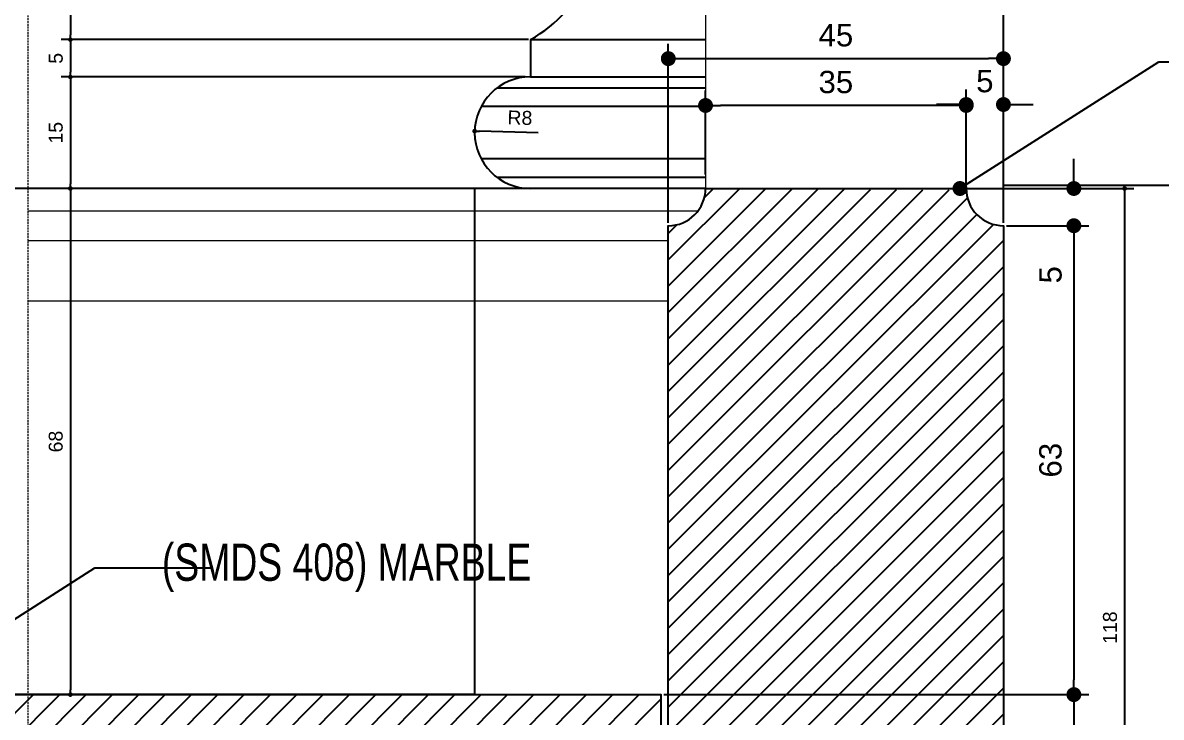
# Model space of a CAD drawing. Header units: inches. Extents: x 274057 to 444617, y 490067 to 635630.
# Drawn here: x 359394.4 to 359547.3, y 492141.7 to 492235 of the extents above; entities that cross this region are included whole.
import ezdxf

# ---------------------------------------------------------------- set-up
doc = ezdxf.new("R2010")
doc.units = ezdxf.units.IN
doc.header["$MEASUREMENT"] = 0
doc.linetypes.add('HIDDEN', pattern=[0.375, 0.25, -0.125])
for name, color, linetype in [('8', 8, 'Continuous'), ('CQ curtains and frames', 252, 'Continuous'), ('CQ PANEL DIMENSION', 1, 'Continuous'), ('CQ Sheet text', 3, 'Continuous'), ('CQ SPOT DETAIL DIMENSION', 9, 'Continuous'), ('CQ SPOT DETAILS', 40, 'Continuous'), ('CQ Wood plan', 23, 'Continuous'), ('DOOR', 44, 'Continuous'), ('menuiserie', 32, 'Continuous'), ('walls', 3, 'Continuous')]:
    doc.layers.add(name, color=color, linetype=linetype)
doc.layers.add('CQ Architectural Window', color=8, linetype='HIDDEN', lineweight=18)
doc.layers.add('Hardware Accs.', color=7, linetype='Continuous', lineweight=0)
doc.styles.add('DIM 50', font='romans.shx', dxfattribs={"width": 0.75, "height": 100})
doc.styles.get("Standard").update_dxf_attribs({"font": 'arial.ttf'})
doc.dimstyles.new('chester 1.25', dxfattribs={"dimscale": 0.0125, "dimtxt": 150, "dimasz": 50, "dimexe": 100, "dimexo": 20, "dimgap": 80, "dimtad": 1, "dimdec": 0, "dimzin": 0, "dimdsep": 46, "dimtxsty": 'Standard', "dimblk": 'DOT', "dimcen": 100, "dimclrd": 1, "dimclre": 1, "dimclrt": 3, "dimadec": 0, "dimazin": 0, "dimtfac": 1, "dimtdec": 0, "dimtofl": 0, "dimtmove": 0, "dimatfit": 3, "dimfxl": 1, "dimtolj": 1, "dimtzin": 0, "dimlwd": -1, "dimarcsym": 0})
doc.dimstyles.new('chester 15', dxfattribs={"dimscale": 0.15, "dimtxt": 150, "dimasz": 100, "dimexe": 100, "dimexo": 0, "dimgap": 80, "dimtad": 1, "dimdec": 0, "dimzin": 0, "dimdsep": 46, "dimtxsty": 'Standard', "dimblk": 'DOT', "dimcen": 100, "dimclrd": 1, "dimclre": 1, "dimclrt": 3, "dimadec": 0, "dimazin": 0, "dimtfac": 1, "dimtdec": 0, "dimtofl": 0, "dimtmove": 0, "dimatfit": 3, "dimfxl": 1, "dimtolj": 1, "dimtzin": 0, "dimlwd": -1, "dimarcsym": 0})
doc.dimstyles.new('chester 2', dxfattribs={"dimscale": 0.02, "dimtxt": 150, "dimasz": 100, "dimexe": 100, "dimexo": 20, "dimgap": 80, "dimtad": 1, "dimdec": 0, "dimzin": 0, "dimdsep": 46, "dimtxsty": 'Standard', "dimblk": 'DOT', "dimcen": 100, "dimclrd": 1, "dimclre": 1, "dimclrt": 3, "dimadec": 0, "dimazin": 0, "dimtfac": 1, "dimtdec": 0, "dimtofl": 0, "dimtmove": 0, "dimatfit": 3, "dimfxl": 1, "dimtolj": 1, "dimtzin": 0, "dimlwd": -1, "dimarcsym": 0})
doc.dimstyles.new('chester 5', dxfattribs={"dimscale": 0.05, "dimtxt": 150, "dimasz": 50, "dimexe": 100, "dimexo": 0, "dimgap": 80, "dimtad": 1, "dimdec": 0, "dimzin": 0, "dimdsep": 46, "dimtxsty": 'Standard', "dimblk": 'DOT', "dimcen": 100, "dimclrd": 1, "dimclre": 1, "dimclrt": 3, "dimadec": 0, "dimazin": 0, "dimtfac": 1, "dimtdec": 0, "dimtofl": 0, "dimtmove": 0, "dimatfit": 3, "dimfxl": 1, "dimtolj": 1, "dimtzin": 0, "dimlwd": -1, "dimarcsym": 0})
doc.dimstyles.get("Standard").update_dxf_attribs({"dimtxt": 0.18, "dimasz": 0.18, "dimexe": 0.18, "dimexo": 0.0625, "dimgap": 0.09, "dimtad": 0, "dimtih": 1, "dimtoh": 1, "dimdec": 4, "dimzin": 0, "dimdsep": 46, "dimtxsty": 'Standard', "dimcen": 0.09, "dimadec": 0, "dimazin": 0, "dimtfac": 1, "dimtdec": 4, "dimtofl": 0, "dimtmove": 0, "dimatfit": 3, "dimfxl": 1, "dimtolj": 1, "dimtzin": 0, "dimarcsym": 0})

# ---------------------------------------------------------------- blocks, each defined once
blk = doc.blocks.new('ff-15 window')
at = {"layer": 'CQ Architectural Window', "elevation": -0.0267545506809401}
blk.add_lwpolyline([(354831.910789344, 513252.5183503591), (359931.910789344, 513252.5183503592), (359931.9107893439, 510602.5183503599), (354831.9107893441, 510602.5183503599)], close=True, dxfattribs=at)
blk = doc.blocks.new('_Dot')
at = {"color": 0, "linetype": 'ByBlock', "lineweight": -2}
blk.add_line((-0.5, 0), (-1, 0), dxfattribs=at)
at = {"color": 0, "linetype": 'ByBlock', "const_width": 0.5}
blk.add_lwpolyline([(-0.25, 0, 1), (0.25, 0, 1)], format="xyb", close=True, dxfattribs=at)
blk = doc.blocks.new('*D1277')
at = {"layer": 'CQ PANEL DIMENSION', "color": 1, "lineweight": -2, "transparency": 16777216}
for p, q in [((359413.1377527295, 495198.0693327125), (358858.8146244853, 495198.0693327125)), ((359395.0996708644, 492094.7391815393), (358858.8146244853, 492094.7391815393))]:
    blk.add_line(p, q, dxfattribs=at)
at = {"layer": 'CQ PANEL DIMENSION', "color": 1, "transparency": 16777216}
blk.add_line((358873.8146244853, 495183.0693327125), (358873.8146244853, 492109.7391815393), dxfattribs=at)
at = {"layer": 'Defpoints', "color": 0, "transparency": 16777216}
for p in [(359413.1377527295, 495198.0693327125, -8.161583353594182e-08), (358873.8146244853, 492094.7391815393), (359395.0996708644, 492094.7391815393, -0.02675467039130908)]:
    blk.add_point(p, dxfattribs=at)
at = {"layer": 'CQ PANEL DIMENSION', "color": 1, "transparency": 16777216, "xscale": 15, "yscale": 15, "zscale": 15}
for p, rotation in [((358873.8146244853, 495198.0693327125), 90), ((358873.8146244853, 492094.7391815393), 270)]:
    blk.add_blockref('_Dot', p, dxfattribs=dict(at, rotation=rotation))
at = {"layer": 'CQ PANEL DIMENSION', "color": 3, "transparency": 16777216, "insert": (358850.319058319, 493646.4042571257), "char_height": 22.5, "attachment_point": 5, "rotation": 90}
blk.add_mtext('\\A1;3103', dxfattribs=at)
blk = doc.blocks.new('*D1001')
at = {"layer": 'CQ PANEL DIMENSION', "color": 1, "lineweight": -2, "transparency": 16777216}
for p, q in [((361731.4341588989, 517262.0339683323), (361536.5633565931, 517262.0339683323)), ((361696.4341588989, 516517.2839683322), (361536.5633565931, 516517.2839683322))]:
    blk.add_line(p, q, dxfattribs=at)
at = {"layer": 'CQ PANEL DIMENSION', "color": 1, "transparency": 16777216}
blk.add_line((361541.5633565931, 517259.5339683323), (361541.5633565931, 516519.7839683322), dxfattribs=at)
at = {"layer": 'Defpoints', "color": 0, "transparency": 16777216}
for p in [(361731.4341588989, 517262.0339683323, 1.970279388849305e-06), (361541.5633565931, 516517.2839683322), (361696.4341588989, 516517.2839683322, -5.564854355100124e-08)]:
    blk.add_point(p, dxfattribs=at)
at = {"layer": 'CQ PANEL DIMENSION', "color": 1, "transparency": 16777216, "xscale": 2.5, "yscale": 2.5, "zscale": 2.5}
for p, rotation in [((361541.5633565931, 517262.0339683323), 90), ((361541.5633565931, 516517.2839683322), 270)]:
    blk.add_blockref('_Dot', p, dxfattribs=dict(at, rotation=rotation))
at = {"layer": 'CQ PANEL DIMENSION', "color": 3, "transparency": 16777216, "insert": (361533.7494070707, 516889.6589683321), "char_height": 7.5, "attachment_point": 5, "rotation": 90}
blk.add_mtext('\\A1;745', dxfattribs=at)
blk = doc.blocks.new('*D1045')
at = {"layer": 'CQ PANEL DIMENSION', "color": 1, "lineweight": -2, "transparency": 16777216}
for p, q in [((361665.4341588991, 516449.2839683323), (361535.9383565928, 516449.2839683323)), ((361570.4341588989, 516399.2839683323), (361535.9383565928, 516399.2839683323))]:
    blk.add_line(p, q, dxfattribs=at)
at = {"layer": 'CQ PANEL DIMENSION', "color": 1, "transparency": 16777216}
blk.add_line((361540.9383565928, 516401.7839683323), (361540.9383565928, 516446.7839683323), dxfattribs=at)
at = {"layer": 'Defpoints', "color": 0, "transparency": 16777216}
for p in [(361540.9383565928, 516449.2839683323), (361665.4341588991, 516449.2839683323), (361570.4341588989, 516399.2839683323)]:
    blk.add_point(p, dxfattribs=at)
at = {"layer": 'CQ PANEL DIMENSION', "color": 1, "transparency": 16777216, "xscale": 2.5, "yscale": 2.5, "zscale": 2.5}
for p, rotation in [((361540.9383565928, 516449.2839683323), 90), ((361540.9383565928, 516399.2839683323), 270)]:
    blk.add_blockref('_Dot', p, dxfattribs=dict(at, rotation=rotation))
at = {"layer": 'CQ PANEL DIMENSION', "color": 3, "transparency": 16777216, "insert": (361533.109059185, 516424.2839683321), "char_height": 7.5, "attachment_point": 5, "rotation": 90}
blk.add_mtext('\\A1;50', dxfattribs=at)
blk = doc.blocks.new('*D1002')
at = {"layer": 'CQ PANEL DIMENSION', "color": 1, "lineweight": -2, "transparency": 16777216}
for p, q in [((361665.4341588991, 516517.2839683322), (361536.5633565932, 516517.2839683322)), ((361665.4341588991, 516449.2839683323), (361536.5633565932, 516449.2839683323))]:
    blk.add_line(p, q, dxfattribs=at)
at = {"layer": 'CQ PANEL DIMENSION', "color": 1, "transparency": 16777216}
blk.add_line((361541.5633565932, 516514.7839683322), (361541.5633565932, 516451.7839683323), dxfattribs=at)
at = {"layer": 'Defpoints', "color": 0, "transparency": 16777216}
for p in [(361665.4341588991, 516517.2839683322), (361541.5633565932, 516449.2839683323), (361665.4341588991, 516449.2839683323)]:
    blk.add_point(p, dxfattribs=at)
at = {"layer": 'CQ PANEL DIMENSION', "color": 1, "transparency": 16777216, "xscale": 2.5, "yscale": 2.5, "zscale": 2.5}
for p, rotation in [((361541.5633565932, 516517.2839683322), 90), ((361541.5633565932, 516449.2839683323), 270)]:
    blk.add_blockref('_Dot', p, dxfattribs=dict(at, rotation=rotation))
at = {"layer": 'CQ PANEL DIMENSION', "color": 3, "transparency": 16777216, "insert": (361533.7340591854, 516483.2839683321), "char_height": 7.5, "attachment_point": 5, "rotation": 90}
blk.add_mtext('\\A1;68', dxfattribs=at)
blk = doc.blocks.new('*D1052')
at = {"layer": 'CQ SPOT DETAIL DIMENSION', "color": 1, "lineweight": -2, "transparency": 16777216}
for p, q in [((361660.8197374126, 517328.2839683322), (361609.8988092999, 517328.2839683322)), ((361672.6841588989, 516537.2839683322), (361609.8988092999, 516537.2839683322))]:
    blk.add_line(p, q, dxfattribs=at)
at = {"layer": 'CQ SPOT DETAIL DIMENSION', "color": 1, "transparency": 16777216}
blk.add_line((361611.1488092999, 517327.6589683322), (361611.1488092999, 516537.9089683322), dxfattribs=at)
at = {"layer": 'Defpoints', "color": 0, "transparency": 16777216}
for p in [(361661.0697374126, 517328.2839683322), (361611.1488092999, 516537.2839683322), (361672.9341588989, 516537.2839683322)]:
    blk.add_point(p, dxfattribs=at)
at = {"layer": 'CQ SPOT DETAIL DIMENSION', "color": 1, "transparency": 16777216, "xscale": 0.625, "yscale": 0.625, "zscale": 0.625}
for p, rotation in [((361611.1488092999, 517328.2839683322), 90), ((361611.1488092999, 516537.2839683322), 270)]:
    blk.add_blockref('_Dot', p, dxfattribs=dict(at, rotation=rotation))
at = {"layer": 'CQ SPOT DETAIL DIMENSION', "color": 3, "transparency": 16777216, "insert": (361609.191484948, 516932.783968332), "char_height": 1.875, "attachment_point": 5, "rotation": 90}
blk.add_mtext('\\A1;791', dxfattribs=at)
blk = doc.blocks.new('*D1053')
at = {"layer": 'CQ SPOT DETAIL DIMENSION', "color": 1, "lineweight": -2, "transparency": 16777216}
for p, q in [((361672.6841588989, 516537.2839683322), (361609.8988092999, 516537.2839683322)), ((361672.2006234915, 516532.268365002), (361609.8988092999, 516532.268365002))]:
    blk.add_line(p, q, dxfattribs=at)
at = {"layer": 'CQ SPOT DETAIL DIMENSION', "color": 1, "transparency": 16777216}
blk.add_line((361611.1488092999, 516536.6589683322), (361611.1488092999, 516532.893365002), dxfattribs=at)
at = {"layer": 'Defpoints', "color": 0, "transparency": 16777216}
for p in [(361672.9341588989, 516537.2839683322), (361611.1488092999, 516532.268365002), (361672.4506234915, 516532.268365002)]:
    blk.add_point(p, dxfattribs=at)
at = {"layer": 'CQ SPOT DETAIL DIMENSION', "color": 1, "transparency": 16777216, "xscale": 0.625, "yscale": 0.625, "zscale": 0.625}
for p, rotation in [((361611.1488092999, 516537.2839683322), 90), ((361611.1488092999, 516532.268365002), 270)]:
    blk.add_blockref('_Dot', p, dxfattribs=dict(at, rotation=rotation))
at = {"layer": 'CQ SPOT DETAIL DIMENSION', "color": 3, "transparency": 16777216, "insert": (361609.1953219193, 516534.7761666669), "char_height": 1.875, "attachment_point": 5, "rotation": 90}
blk.add_mtext('\\A1;5', dxfattribs=at)
blk = doc.blocks.new('*D1054')
at = {"layer": 'CQ SPOT DETAIL DIMENSION', "color": 1, "lineweight": -2, "transparency": 16777216}
for p, q in [((361672.2006234915, 516532.268365002), (361609.8988093001, 516532.268365002)), ((361665.1841588991, 516517.2839683323), (361609.8988093001, 516517.2839683323))]:
    blk.add_line(p, q, dxfattribs=at)
at = {"layer": 'CQ SPOT DETAIL DIMENSION', "color": 1, "transparency": 16777216}
blk.add_line((361611.1488093001, 516531.643365002), (361611.1488093001, 516517.9089683323), dxfattribs=at)
at = {"layer": 'Defpoints', "color": 0, "transparency": 16777216}
for p in [(361672.4506234915, 516532.268365002), (361611.1488093001, 516517.2839683323), (361665.4341588991, 516517.2839683323)]:
    blk.add_point(p, dxfattribs=at)
at = {"layer": 'CQ SPOT DETAIL DIMENSION', "color": 1, "transparency": 16777216, "xscale": 0.625, "yscale": 0.625, "zscale": 0.625}
for p, rotation in [((361611.1488093001, 516532.268365002), 90), ((361611.1488093001, 516517.2839683323), 270)]:
    blk.add_blockref('_Dot', p, dxfattribs=dict(at, rotation=rotation))
at = {"layer": 'CQ SPOT DETAIL DIMENSION', "color": 3, "transparency": 16777216, "insert": (361609.1914849482, 516524.776166667), "char_height": 1.875, "attachment_point": 5, "rotation": 90}
blk.add_mtext('\\A1;15', dxfattribs=at)
blk = doc.blocks.new('*D1003')
at = {"layer": 'CQ SPOT DETAIL DIMENSION', "color": 1, "lineweight": -2, "transparency": 16777216}
for p, q in [((361665.1841588991, 516517.2839683323), (361609.8988093002, 516517.2839683323)), ((361665.1841588991, 516449.2839683324), (361609.8988093002, 516449.2839683324))]:
    blk.add_line(p, q, dxfattribs=at)
at = {"layer": 'CQ SPOT DETAIL DIMENSION', "color": 1, "transparency": 16777216}
blk.add_line((361611.1488093002, 516516.6589683323), (361611.1488093002, 516449.9089683324), dxfattribs=at)
at = {"layer": 'Defpoints', "color": 0, "transparency": 16777216}
for p in [(361665.4341588991, 516517.2839683323), (361611.1488093002, 516449.2839683324), (361665.4341588991, 516449.2839683324)]:
    blk.add_point(p, dxfattribs=at)
at = {"layer": 'CQ SPOT DETAIL DIMENSION', "color": 1, "transparency": 16777216, "xscale": 0.625, "yscale": 0.625, "zscale": 0.625}
for p, rotation in [((361611.1488093002, 516517.2839683323), 90), ((361611.1488093002, 516449.2839683324), 270)]:
    blk.add_blockref('_Dot', p, dxfattribs=dict(at, rotation=rotation))
at = {"layer": 'CQ SPOT DETAIL DIMENSION', "color": 3, "transparency": 16777216, "insert": (361609.1914849483, 516483.2839683322), "char_height": 1.875, "attachment_point": 5, "rotation": 90}
blk.add_mtext('\\A1;68', dxfattribs=at)
blk = doc.blocks.new('*D1057')
at = {"layer": 'CQ SPOT DETAIL DIMENSION', "color": 1, "transparency": 16777216}
blk.add_line((361673.9693322133, 516524.7548946192), (361666.0618688446, 516524.9769823741), dxfattribs=at)
at = {"layer": 'Defpoints', "color": 0, "transparency": 16777216}
for p in [(361665.4371152034, 516524.9945291053, -5.564854355100124e-08), (361672.9341588987, 516524.7839683319, -5.564854355100124e-08)]:
    blk.add_point(p, dxfattribs=at)
at = {"layer": 'CQ SPOT DETAIL DIMENSION', "color": 1, "transparency": 16777216, "xscale": 0.6249999999999999, "yscale": 0.6249999999999999, "zscale": 0.6249999999999999, "rotation": 178.391222795719}
blk.add_blockref('_Dot', (361665.4371152034, 516524.9945291053), dxfattribs=at)
at = {"layer": 'CQ SPOT DETAIL DIMENSION', "color": 3, "transparency": 16777216, "insert": (361671.5115892755, 516526.7820185781), "char_height": 1.875, "attachment_point": 5, "rotation": 358.39122279571905}
blk.add_mtext('\\A1;R8', dxfattribs=at)
blk = doc.blocks.new('*D1025')
at = {"layer": 'CQ SPOT DETAIL DIMENSION', "color": 1, "lineweight": -2, "transparency": 16777216}
for p, q in [((361730.8507022105, 516517.2839683322), (361753.9567581138, 516517.2839683322)), ((361736.6841588989, 516399.2839683322), (361753.9567581138, 516399.2839683322))]:
    blk.add_line(p, q, dxfattribs=at)
at = {"layer": 'CQ SPOT DETAIL DIMENSION', "color": 1, "transparency": 16777216}
blk.add_line((361752.7067581138, 516516.6589683322), (361752.7067581138, 516399.9089683322), dxfattribs=at)
at = {"layer": 'Defpoints', "color": 0, "transparency": 16777216}
for p in [(361730.6007022105, 516517.2839683322, -2.025927932400307e-06), (361736.4341588989, 516399.2839683322, -2.025927932400307e-06), (361752.7067581138, 516399.2839683322)]:
    blk.add_point(p, dxfattribs=at)
at = {"layer": 'CQ SPOT DETAIL DIMENSION', "color": 1, "transparency": 16777216, "xscale": 0.625, "yscale": 0.625, "zscale": 0.625}
for p, rotation in [((361752.7067581138, 516517.2839683322), 90), ((361752.7067581138, 516399.2839683322), 270)]:
    blk.add_blockref('_Dot', p, dxfattribs=dict(at, rotation=rotation))
at = {"layer": 'CQ SPOT DETAIL DIMENSION', "color": 3, "transparency": 16777216, "insert": (361750.7494337619, 516458.283968332), "char_height": 1.875, "attachment_point": 5, "rotation": 90}
blk.add_mtext('\\A1;118', dxfattribs=at)
blk = doc.blocks.new('*D1035')
at = {"layer": 'CQ SPOT DETAIL DIMENSION', "color": 1, "transparency": 16777216}
for p, q in [((361745.8904639455, 516519.2839683322), (361745.8904639455, 516521.2839683322)), ((361745.8904639455, 516510.2839683322), (361745.8904639455, 516503.0948823841))]:
    blk.add_line(p, q, dxfattribs=at)
at = {"layer": 'CQ SPOT DETAIL DIMENSION', "color": 1, "lineweight": -2, "transparency": 16777216}
for p, q in [((361736.834158899, 516517.2839683322), (361747.8904639455, 516517.2839683322)), ((361736.834158899, 516512.2839683322), (361747.8904639455, 516512.2839683322))]:
    blk.add_line(p, q, dxfattribs=at)
at = {"layer": 'Defpoints', "color": 0, "transparency": 16777216}
for p in [(361736.4341588989, 516517.2839683322), (361736.4341588989, 516512.2839683322), (361745.8904639455, 516512.2839683322)]:
    blk.add_point(p, dxfattribs=at)
at = {"layer": 'CQ SPOT DETAIL DIMENSION', "color": 1, "transparency": 16777216, "xscale": 2, "yscale": 2, "zscale": 2}
for p, rotation in [((361745.8904639455, 516517.2839683322), 270), ((361745.8904639455, 516512.2839683322), 90)]:
    blk.add_blockref('_Dot', p, dxfattribs=dict(at, rotation=rotation))
at = {"layer": 'CQ SPOT DETAIL DIMENSION', "color": 3, "transparency": 16777216, "insert": (361742.7648841366, 516505.689425358), "char_height": 3, "attachment_point": 5, "rotation": 90}
blk.add_mtext('\\A1;5', dxfattribs=at)
blk = doc.blocks.new('*D1036')
at = {"layer": 'CQ SPOT DETAIL DIMENSION', "color": 1, "lineweight": -2, "transparency": 16777216}
for p, q in [((361736.834158899, 516512.2839683322), (361747.8904639455, 516512.2839683322)), ((361690.834158899, 516449.2839683322), (361747.8904639455, 516449.2839683322))]:
    blk.add_line(p, q, dxfattribs=at)
at = {"layer": 'CQ SPOT DETAIL DIMENSION', "color": 1, "transparency": 16777216}
blk.add_line((361745.8904639455, 516510.2839683322), (361745.8904639455, 516451.2839683322), dxfattribs=at)
at = {"layer": 'Defpoints', "color": 0, "transparency": 16777216}
for p in [(361736.4341588989, 516512.2839683322), (361690.4341588989, 516449.2839683322, -2.025927932400307e-06), (361745.8904639455, 516449.2839683322)]:
    blk.add_point(p, dxfattribs=at)
at = {"layer": 'CQ SPOT DETAIL DIMENSION', "color": 1, "transparency": 16777216, "xscale": 2, "yscale": 2, "zscale": 2}
for p, rotation in [((361745.8904639455, 516512.2839683322), 90), ((361745.8904639455, 516449.2839683322), 270)]:
    blk.add_blockref('_Dot', p, dxfattribs=dict(at, rotation=rotation))
at = {"layer": 'CQ SPOT DETAIL DIMENSION', "color": 3, "transparency": 16777216, "insert": (361742.7577217901, 516480.783968332), "char_height": 3, "attachment_point": 5, "rotation": 90}
blk.add_mtext('\\A1;63', dxfattribs=at)
blk = doc.blocks.new('*D1037')
at = {"layer": 'CQ SPOT DETAIL DIMENSION', "color": 1, "lineweight": -2, "transparency": 16777216}
for p, q in [((361690.834158899, 516449.2839683322), (361747.8904639455, 516449.2839683322)), ((361691.834158899, 516399.2839683322), (361747.8904639455, 516399.2839683322))]:
    blk.add_line(p, q, dxfattribs=at)
at = {"layer": 'CQ SPOT DETAIL DIMENSION', "color": 1, "transparency": 16777216}
blk.add_line((361745.8904639455, 516447.2839683322), (361745.8904639455, 516401.2839683322), dxfattribs=at)
at = {"layer": 'Defpoints', "color": 0, "transparency": 16777216}
for p in [(361690.4341588989, 516449.2839683322, -2.025927932400307e-06), (361691.4341588989, 516399.2839683322), (361745.8904639455, 516399.2839683322)]:
    blk.add_point(p, dxfattribs=at)
at = {"layer": 'CQ SPOT DETAIL DIMENSION', "color": 1, "transparency": 16777216, "xscale": 2, "yscale": 2, "zscale": 2}
for p, rotation in [((361745.8904639455, 516449.2839683322), 90), ((361745.8904639455, 516399.2839683322), 270)]:
    blk.add_blockref('_Dot', p, dxfattribs=dict(at, rotation=rotation))
at = {"layer": 'CQ SPOT DETAIL DIMENSION', "color": 3, "transparency": 16777216, "insert": (361742.7587449825, 516424.283968332), "char_height": 3, "attachment_point": 5, "rotation": 90}
blk.add_mtext('\\A1;50', dxfattribs=at)
blk = doc.blocks.new('*D1038')
at = {"layer": 'CQ SPOT DETAIL DIMENSION', "color": 1, "lineweight": -2, "transparency": 16777216}
for p, q in [((361691.4341588988, 516512.683968332), (361691.4341588988, 516536.7341588117)), ((361736.4341588988, 516512.6839683321), (361736.4341588988, 516536.7341588117))]:
    blk.add_line(p, q, dxfattribs=at)
at = {"layer": 'CQ SPOT DETAIL DIMENSION', "color": 1, "transparency": 16777216}
blk.add_line((361693.4341588988, 516534.7341588117), (361734.4341588988, 516534.7341588117), dxfattribs=at)
at = {"layer": 'Defpoints', "color": 0, "transparency": 16777216}
for p in [(361736.4341588988, 516534.7341588117), (361691.4341588988, 516512.283968332), (361736.4341588988, 516512.283968332)]:
    blk.add_point(p, dxfattribs=at)
at = {"layer": 'CQ SPOT DETAIL DIMENSION', "color": 1, "transparency": 16777216, "xscale": 2, "yscale": 2, "zscale": 2, "rotation": 180}
blk.add_blockref('_Dot', (361691.4341588988, 516534.7341588117), dxfattribs=at)
at = {"layer": 'CQ SPOT DETAIL DIMENSION', "color": 1, "transparency": 16777216, "xscale": 2, "yscale": 2, "zscale": 2}
blk.add_blockref('_Dot', (361736.4341588988, 516534.7341588117), dxfattribs=at)
at = {"layer": 'CQ SPOT DETAIL DIMENSION', "color": 3, "transparency": 16777216, "insert": (361713.9341588988, 516537.8597386207), "char_height": 3, "attachment_point": 5}
blk.add_mtext('\\A1;45', dxfattribs=at)
blk = doc.blocks.new('*D1039')
at = {"layer": 'CQ SPOT DETAIL DIMENSION', "color": 1, "lineweight": -2, "transparency": 16777216}
for p, q in [((361731.4341588989, 516517.683968332), (361731.4341588989, 516530.5686018982)), ((361736.4341588988, 516517.683968332), (361736.4341588988, 516530.5686018982))]:
    blk.add_line(p, q, dxfattribs=at)
at = {"layer": 'CQ SPOT DETAIL DIMENSION', "color": 1, "transparency": 16777216}
for p, q in [((361729.4341588989, 516528.5686018982), (361727.4341588989, 516528.5686018982)), ((361738.4341588988, 516528.5686018982), (361740.4341588988, 516528.5686018982))]:
    blk.add_line(p, q, dxfattribs=at)
at = {"layer": 'Defpoints', "color": 0, "transparency": 16777216}
for p in [(361731.4341588989, 516528.5686018982), (361731.4341588989, 516517.283968332), (361736.4341588988, 516517.283968332)]:
    blk.add_point(p, dxfattribs=at)
at = {"layer": 'CQ SPOT DETAIL DIMENSION', "color": 1, "transparency": 16777216, "xscale": 2, "yscale": 2, "zscale": 2}
blk.add_blockref('_Dot', (361731.4341588989, 516528.5686018982), dxfattribs=at)
at = {"layer": 'CQ SPOT DETAIL DIMENSION', "color": 1, "transparency": 16777216, "xscale": 2, "yscale": 2, "zscale": 2, "rotation": 180}
blk.add_blockref('_Dot', (361736.4341588988, 516528.5686018982), dxfattribs=at)
at = {"layer": 'CQ SPOT DETAIL DIMENSION', "color": 3, "transparency": 16777216, "insert": (361733.9341588989, 516531.6941817072), "char_height": 3, "attachment_point": 5}
blk.add_mtext('\\A1;5', dxfattribs=at)
blk = doc.blocks.new('*D1040')
at = {"layer": 'CQ SPOT DETAIL DIMENSION', "color": 1, "lineweight": -2, "transparency": 16777216}
for p, q in [((361696.4341588989, 516519.183968332), (361696.4341588989, 516530.4384609587)), ((361731.4341588989, 516517.683968332), (361731.4341588989, 516530.4384609587))]:
    blk.add_line(p, q, dxfattribs=at)
at = {"layer": 'CQ SPOT DETAIL DIMENSION', "color": 1, "transparency": 16777216}
blk.add_line((361729.4341588989, 516528.4384609587), (361698.4341588989, 516528.4384609587), dxfattribs=at)
at = {"layer": 'Defpoints', "color": 0, "transparency": 16777216}
for p in [(361696.4341588989, 516528.4384609587), (361696.4341588989, 516518.783968332, -2.025927932400307e-06), (361731.4341588989, 516517.283968332)]:
    blk.add_point(p, dxfattribs=at)
at = {"layer": 'CQ SPOT DETAIL DIMENSION', "color": 1, "transparency": 16777216, "xscale": 2, "yscale": 2, "zscale": 2, "rotation": 180}
blk.add_blockref('_Dot', (361696.4341588989, 516528.4384609587), dxfattribs=at)
at = {"layer": 'CQ SPOT DETAIL DIMENSION', "color": 1, "transparency": 16777216, "xscale": 2, "yscale": 2, "zscale": 2}
blk.add_blockref('_Dot', (361731.4341588989, 516528.4384609587), dxfattribs=at)
at = {"layer": 'CQ SPOT DETAIL DIMENSION', "color": 3, "transparency": 16777216, "insert": (361713.9341588989, 516531.5712031142), "char_height": 3, "attachment_point": 5}
blk.add_mtext('\\A1;35', dxfattribs=at)
blk = doc.blocks.new('tv cabinet fireplace')
at = {"layer": '8'}
h = blk.add_hatch(dxfattribs=at)
h.set_pattern_fill('ANSI31', color=256, scale=20)
h.set_pattern_definition([(45, (-383.4846667518141, -3.958120942115784e-09), (-1.767766952966369, 1.767766952966369), [])])
edge = h.paths.add_edge_path()
edge.add_arc((361691.4341588988, 516517.2839683321), 5.000000000116415, 270.000000001334, 359.730784915469)
edge.add_line((361696.4341037047, 516517.2604749704), (361731.4376932537, 516517.096002758))
edge.add_arc((361736.4341588987, 516517.2839683318), 4.99999999985842, 182.154434475228, 270.0985134000648)
edge.add_line((361736.4427558105, 516512.2839757227), (361736.4341588988, 516399.283968332))
edge.add_line((361736.4341588988, 516399.283968332), (361691.4341588988, 516399.283968332))
edge.add_line((361691.4341588988, 516399.283968332), (361691.4341588988, 516512.283968332))
h = blk.add_hatch(dxfattribs=at)
h.set_pattern_fill('ANSI31', color=256, scale=20)
h.set_pattern_definition([(45, (148243.9808848936, 586943.8055111563), (-1.767766952966368, 1.767766952966368), [])])
edge = h.paths.add_edge_path()
edge.add_line((361690.4341588988, 516449.283968332), (361690.4341588988, 516399.283968332))
edge.add_line((361690.4341588988, 516399.283968332), (361570.4341588988, 516399.283968332))
edge.add_line((361570.4341588988, 516399.283968332), (361570.4341588988, 516444.283968332))
edge.add_arc((361570.4341588988, 516449.283968332), 5, 270, 360)
edge.add_line((361575.4341588988, 516449.283968332), (361690.4341588988, 516449.283968332))
at = {"layer": 'DOOR', "elevation": 0.09198171748067367}
blk.add_lwpolyline([(361736.4341588988, 517111.683968332), (361977.4341588986, 517111.683968332), (361977.4341588986, 516517.683968332), (361736.4341588988, 516517.683968332)], close=True, dxfattribs=at)
at = {"layer": 'Hardware Accs.', "color": 6}
for p, q in [((361696.4341588988, 517287.283968332, 0.09197969155274127), (361696.4341588989, 516517.283968332, 0.09197969155274127)), ((361696.4341588988, 516517.283968332, 0.09197969155274127), (361691.4341588988, 516517.283968332, 0.09197969155274127))]:
    blk.add_line(p, q, dxfattribs=at)
at = {"layer": 'menuiserie', "ltscale": 2}
for p, q in [((361672.9341588988, 516537.283968332, 0.09197969155274127), (361696.4341588988, 516537.283968332, 0.09197969155274127)), ((361672.9341588988, 516537.283968332, 0.09197969155274127), (361672.9341588988, 516532.283968332, 0.09197969155274127)), ((361672.9341588988, 516532.283968332, 0.09197969155274127), (361696.4341588988, 516532.283968332, 0.09197969155274127)), ((361696.4341588988, 516530.783968332, 0.09197969155274127), (361668.4341588988, 516530.783968332, 0.09197969155274127)), ((361696.4341588988, 516528.283968332, 0.09197969155274127), (361666.3009093182, 516528.283968332, 0.09197969155274127)), ((361696.4341588988, 516521.283968332, 0.09197969155274127), (361666.3009093182, 516521.283968332, 0.09197969155274127)), ((361696.4341588988, 516518.783968332, 0.09197969155274127), (361668.4341588988, 516518.783968332, 0.09197969155274127)), ((361696.4341588988, 516517.283968332, 0.09197969155274127), (361665.4341588989, 516517.283968332, 0.09197969155274127)), ((361665.4341588989, 516517.283968332, 0.09197969155274127), (361665.4341588989, 516449.283968332, 0.09197969155274127))]:
    blk.add_line(p, q, dxfattribs=at)
for centre, radius, start, end in [((361663.8997311549, 516553.3967525765, 0.09197969155274127), 18.4727556356023, 299.2793213003383, 337.154707828219), ((361672.9341588988, 516524.783968332, 0.09197969155274127), 7.5, 90, 270)]:
    blk.add_arc(centre, radius, start, end, dxfattribs=at)
at = {"layer": 'walls', "color": 6}
for points, elevation in [([(361736.4341588988, 516399.283968332), (361691.4341588988, 516399.283968332), (361691.4341588989, 516512.283968332, 0.4142135623509319), (361696.4341588989, 516517.2839683319), (361731.4341588989, 516517.2839683319, 0.4142135623799146), (361736.4341588988, 516512.283968332), (361736.4341588988, 516399.283968332)], 0.09198171748067367), ([(361665.4341588989, 516449.283968332), (361690.4341588988, 516449.283968332), (361690.4341588988, 516399.283968332), (361570.4341588988, 516399.283968332), (361570.4341588988, 516444.283968332, 0.4142135623730951), (361575.4341588988, 516449.283968332), (361690.4341588988, 516449.283968332)], 0.09197969155274127)]:
    blk.add_lwpolyline(points, format="xyb", dxfattribs=dict(at, elevation=elevation))
at = {"layer": 'CQ PANEL DIMENSION'}
for base, p1, p2, picture, middle in [((361541.5633565931, 516517.2839683322, 0.09197974720128482), (361731.4341588988, 517262.033968332, 0.09198171748067367), (361696.4341588988, 516517.283968332, 0.09197969155274127), '*D1001', (361533.7494070707, 516889.6589683321, 0.09197974720128482)), ((361541.5633565932, 516449.2839683323, 0.09197974720128482), (361665.4341588989, 516517.283968332, 0.09197974720128482), (361665.4341588989, 516449.2839683321, 0.09197974720128482), '*D1002', (361533.7340591854, 516483.2839683321, 0.09197974720128482)), ((361540.9383565928, 516449.2839683323, 0.09197974720128482), (361570.4341588988, 516399.283968332, 0.09197974720128482), (361665.4341588989, 516449.2839683321, 0.09197974720128482), '*D1045', (361533.109059185, 516424.2839683321, 0.09197974720128482))]:
    dim = blk.add_linear_dim(base=base, p1=p1, p2=p2, angle=90, dimstyle='chester 5', override={"dimtmove": 1}, dxfattribs=at)
    dim.commit()
    dim.dimension.update_dxf_attribs({"geometry": picture, "text_midpoint": middle})
at = {"layer": 'CQ SPOT DETAIL DIMENSION', "color": 6}
for base, p1, p2, dimstyle, picture, middle in [((361611.1488092999, 516537.2839683322, 0.09197969155274127), (361661.0697374124, 517328.283968332, 0.09197969155274127), (361672.9341588988, 516537.2839683319, 0.09197969155274127), 'chester 1.25', '*D1052', (361609.191484948, 516932.783968332, 0.09197969155274127)), ((361611.1488092999, 516532.268365002, 0.09197969155274127), (361672.9341588988, 516537.283968332, 0.09197969155274127), (361672.4506234914, 516532.2683650018, 0.09197969155274127), 'chester 1.25', '*D1053', (361609.1953219193, 516534.7761666669, 0.09197969155274127)), ((361611.1488093001, 516517.2839683322, 0.09197963590419772), (361672.4506234914, 516532.2683650018, 0.09197974720128482), (361665.4341588989, 516517.283968332, 0.09197974720128482), 'chester 1.25', '*D1054', (361609.1914849482, 516524.776166667, 0.09197974720128482)), ((361611.1488093002, 516449.2839683324, 0.09197974720128482), (361665.4341588989, 516517.283968332, 0.09197974720128482), (361665.4341588989, 516449.2839683322, 0.09197974720128482), 'chester 1.25', '*D1003', (361609.1914849483, 516483.2839683322, 0.09197974720128482)), ((361745.8904639455, 516449.2839683322, 0.09197969155274127), (361736.4341588988, 516512.283968332, 0.09197969155274127), (361690.4341588988, 516449.283968332, 0.09197766562480887), 'chester 2', '*D1036', (361742.7577217901, 516480.783968332, 0.09197969155274127)), ((361745.8904639455, 516399.2839683322, 0.09197969155274127), (361690.4341588988, 516449.283968332, 0.09197766562480887), (361691.4341588988, 516399.283968332, 0.09197969155274127), 'chester 2', '*D1037', (361742.7587449825, 516424.283968332, 0.09197969155274127))]:
    dim = blk.add_linear_dim(base=base, p1=p1, p2=p2, angle=90, dimstyle=dimstyle, override={"dimtmove": 1}, dxfattribs=at)
    dim.commit()
    dim.dimension.update_dxf_attribs({"geometry": picture, "text_midpoint": middle})
dim = blk.add_linear_dim(base=(361736.4341588988, 516534.7341588117, 0.09197969155274127), p1=(361691.4341588988, 516512.283968332, 0.09197969155274127), p2=(361736.4341588988, 516512.283968332, 0.09197969155274127), dimstyle='chester 2', dxfattribs=at)
dim.commit()
dim.dimension.update_dxf_attribs({"geometry": '*D1038', "text_midpoint": (361713.9341588988, 516537.8597386207, 0.09197969155274127)})
dim = blk.add_linear_dim(base=(361696.4341588989, 516528.4384609587, 0.09197969155274127), p1=(361731.4341588989, 516517.283968332, 0.09197969155274127), p2=(361696.4341588989, 516518.783968332, 0.09197766562480887), dimstyle='chester 2', override={"dimtmove": 1}, dxfattribs=at)
dim.commit()
dim.dimension.update_dxf_attribs({"geometry": '*D1040', "text_midpoint": (361713.9341588989, 516531.5712031142, 0.09197969155274127)})
dim = blk.add_linear_dim(base=(361731.4341588989, 516528.5686018982, 0.09197969155274127), p1=(361736.4341588988, 516517.283968332, 0.09197969155274127), p2=(361731.4341588989, 516517.283968332, 0.09197969155274127), dimstyle='chester 2', dxfattribs=at)
dim.commit()
dim.dimension.update_dxf_attribs({"geometry": '*D1039', "text_midpoint": (361733.9341588989, 516528.5686018982, 0.09197969155274127), "dimtype": 128})
dim = blk.add_radius_dim(center=(361672.9341588988, 516524.783968332, 0.09197969155274127), mpoint=(361665.4371152035, 516524.9945291054, 0.09197969155274127), dimstyle='chester 1.25', override={"dimtmove": 1}, dxfattribs=at)
dim.commit()
dim.dimension.update_dxf_attribs({"geometry": '*D1057', "text_midpoint": (361671.4566378451, 516524.8254657526, 0.09197974720128482), "dimtype": 132, "insert": (1.746229827404022e-10, 1.164153218269348e-10)})
for base, p1, p2, dimstyle, picture, middle in [((361745.8904639455, 516512.2839683322, 0.09197969155274127), (361736.4341588988, 516517.283968332, 0.09197969155274127), (361736.4341588988, 516512.283968332, 0.09197969155274127), 'chester 2', '*D1035', (361742.7648841366, 516505.689425358, 0.09197969155274127)), ((361752.7067581138, 516399.2839683322, 0.09197969155274127), (361730.6007022104, 516517.283968332, 0.09197766562480887), (361736.4341588988, 516399.283968332, 0.09197766562480887), 'chester 1.25', '*D1025', (361750.7494337619, 516458.283968332, 0.09197969155274127))]:
    dim = blk.add_linear_dim(base=base, p1=p1, p2=p2, angle=90, dimstyle=dimstyle, dxfattribs=at)
    dim.commit()
    dim.dimension.update_dxf_attribs({"geometry": picture, "text_midpoint": middle})

msp = doc.modelspace()

# ---------------------------------------------------------------- hatches: boundary and pattern name
at = {"layer": 'CQ curtains and frames', "linetype": 'ByBlock', "ltscale": 200}
h = msp.add_hatch(dxfattribs=at)
h.set_pattern_fill('PLASTI,_O', color=256, scale=500, angle=90)
h.set_pattern_definition([(90, (0, -24304.54478677537), (-125, 7.654042494670958e-15), []), (90, (-15.625, -24304.54478677537), (-125, 7.654042494670958e-15), []), (90, (-31.25, -24304.54478677537), (-125, 7.654042494670958e-15), []), (90, (-78.125, -24304.54478677537), (-125, 7.654042494670958e-15), [])])
edge = h.paths.add_edge_path()
edge.add_line((359636.0996708342, 493216.7391815606), (359636.0996708342, 494854.6993816087))
edge.add_line((359636.0996708342, 494854.6993816087), (359615.0998262747, 494884.6993816087))
edge.add_line((359615.0998262747, 494884.6993816087), (359611.1000739682, 494954.8259448691))
edge.add_line((359611.1000739682, 494954.8259448691), (359625.0998262759, 494974.868159502))
edge.add_line((359625.0998262759, 494974.868159502), (359625.0995345715, 494994.7395511224))
edge.add_line((359625.0995345715, 494994.7395511224), (354065.0999165727, 494994.8001937959))
edge.add_line((354065.0999165727, 494994.8001937959), (354065.0999165738, 494974.8681594809))
edge.add_line((354065.0999165738, 494974.8681594809), (354069.0998115045, 494974.8681594809))
edge.add_line((354069.0998115045, 494974.8681594809), (354070.2713677122, 494972.0397725955))
edge.add_line((354070.2713677122, 494972.0397725955), (354073.0997545977, 494970.8682163878))
edge.add_line((354073.0997545977, 494970.8682163878), (354073.0997545978, 494967.868259068))
edge.add_arc((354073.0997545976, 494964.8683017479), 2.999957320047542, 1.1116867426608223e-09, 89.99999999777663, ccw=False)
edge.add_line((354076.0997119177, 494964.868301748), (354079.0996692376, 494964.868301748))
edge.add_line((354079.0996692376, 494964.868301748), (354079.0996692376, 494924.6992604055))
edge.add_line((354079.0996692376, 494924.6992604055), (354076.0997119177, 494924.6992604055))
edge.add_arc((354073.0997545977, 494924.6992604056), 2.999957319989335, 270.00000000111174, 359.99999999888826, ccw=False)
edge.add_line((354073.0997545978, 494921.6993030856), (354073.0997545978, 494918.6993457658))
edge.add_arc((354073.0997545979, 494914.6994026725), 3.999943093280308, 90.00000000166754, 180)
edge.add_line((354069.0998115045, 494914.6994026725), (354065.0998115048, 494914.6993815872))
edge.add_line((354065.0998115048, 494914.6993815872), (354065.0998115048, 494894.6993815876))
edge.add_line((354065.0998115048, 494894.6993815876), (354068.0999169311, 494894.6993815876))
edge.add_arc((354071.099916931, 494894.6993815875), 2.999999999941792, 179.9999999988883, 270.0000000011117)
edge.add_line((354071.0999169311, 494891.6993815876), (354071.0999169311, 494888.6993815876))
edge.add_arc((354071.0999169311, 494884.6993815876), 4, -90, 90, ccw=False)
edge.add_line((354071.0999169311, 494880.6993815876), (354071.0999169311, 494877.6993815876))
edge.add_arc((354071.099916931, 494874.6993815876), 2.999999999941792, 89.99999999888831, 180.0000000011117)
edge.add_line((354068.0999169311, 494874.6993815876), (354065.0999169311, 494874.6993815875))
edge.add_line((354065.0999169311, 494874.6993815875), (354065.0999169312, 494853.3716014473))
edge.add_line((354065.0999169312, 494853.3716014473), (354052.036741741, 494853.3716014473))
edge.add_line((354052.036741741, 494853.3716014473), (354069.1708476147, 492209.7686289956))
edge.add_line((354069.1708476147, 492209.7686289956), (354295.0996708425, 492209.7092988012))
edge.add_line((354295.0996708425, 492209.7092988012), (354295.0996708648, 494744.7391815382))
edge.add_line((354295.0996708648, 494744.7391815382), (359395.0996708648, 494744.7391815381))
edge.add_line((359395.0996708648, 494744.7391815381), (359394.664269681, 493216.7391815606))
edge.add_line((359394.664269681, 493216.7391815606), (359636.0995909179, 493216.8780866422))

# ---------------------------------------------------------------- linework, layer by layer
at = {"layer": 'CQ Wood plan', "lineweight": 0}
for p, q in [((359395.0996708648, 492209.7392269614, 0.00293504445991923), (359485.0997048844, 492209.7392269614, 0.001734185554378702)), ((359395.0996708648, 492205.7392269614, 0.00293504445991923), (359481.0996708343, 492205.7392269614, 0.001787557495444092)), ((359395.0996708648, 492197.6681591495, 0.003096107168829937), (359481.0996708343, 492197.6681591495, 0.001948620204354799))]:
    msp.add_line(p, q, dxfattribs=at)

# ---------------------------------------------------------------- block references
at = {"layer": 'CQ curtains and frames'}
msp.add_blockref('ff-15 window', (-536.8111184791778, -18507.77916882088, -1.197103689752621e-07), dxfattribs=at)
at = {"layer": 'CQ PANEL DIMENSION'}
msp.add_blockref('tv cabinet fireplace', (-2210.334488064691, -24304.54478677141, -0.09197974720128482), dxfattribs=at)

# ---------------------------------------------------------------- texts
at = {"layer": 'CQ Sheet text', "ltscale": 500, "insert": (358529.0091161188, 492165.0314927364, -0.0009240673726375673), "char_height": 5, "width": 933.6961257756554, "attachment_point": 1, "style": 'DIM 50'}
msp.add_mtext('\\pxqr;{\\fCityBlueprint|b0|i0|c2|p2;(SMDS 408) MARBLE}', dxfattribs=at)

# ---------------------------------------------------------------- dimensions: what is measured, and where the dimension line sits
at = {"layer": 'CQ PANEL DIMENSION'}
dim = msp.add_linear_dim(base=(358873.8146244853, 492094.7391815393), p1=(359413.1377527294, 495198.0693327123, -8.161583353594182e-08), p2=(359395.0996708643, 492094.7391815391, -0.02675467039130908), angle=90, dimstyle='chester 15', dxfattribs=at)
dim.commit()
dim.dimension.update_dxf_attribs({"geometry": '*D1277', "text_midpoint": (358850.319058319, 493646.4042571257)})

# ---------------------------------------------------------------- leaders
at = {"layer": 'CQ SPOT DETAILS', "color": 1}
for points in [[(359520.2662141457, 492212.7391815606, -2.081576475951308e-06), (359546.9809006833, 492229.7789873257, -2.081576475951308e-06), (359562.5202882922, 492229.7789873257, -2.081576475951308e-06)], [(359377.36638646, 492144.7391815607), (359404.0810729976, 492161.7789873258), (359419.6204606065, 492161.7789873258)]]:
    msp.add_leader(points, dimstyle='Standard', override={"dimasz": 2, "dimldrblk": 'Dot', "dimfxl": 0.1, "dimarcsym": 2}, dxfattribs=at)

doc.saveas('drawing.dxf')
